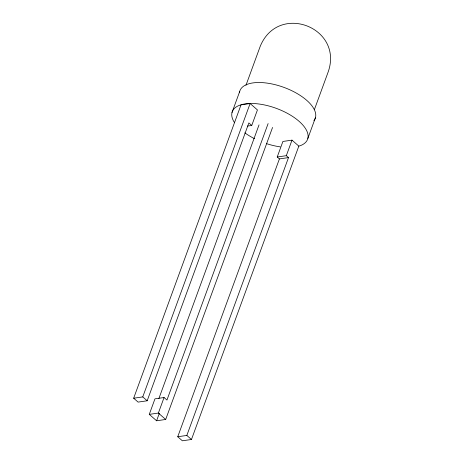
<?xml version="1.0" encoding="UTF-8"?>
<svg xmlns="http://www.w3.org/2000/svg" width="464" height="464" viewBox="0 0 464 464"><rect width="100%" height="100%" fill="white"/><g stroke="black" fill="none" stroke-linecap="round" stroke-linejoin="round"><path stroke-width="0.7" d="M232.012 112.503L239.679 91.547M245.978 85.26L260.252 46.261C278.458 1.984 344.526 27.712 327.909 72.68L314.372 109.661M251.749 125.466L248.861 122.937L147.187 400.78L138.092 402.097L133.661 398.222L241.019 104.847L250.113 103.53L257.433 109.927L251.749 125.466L247.55 126.069M133.661 398.222L142.755 396.906L250.113 103.53M272.554 127.449L165.689 419.462L156.594 420.778L149.275 414.375L154.959 398.843L164.059 397.526L166.947 400.055L268.122 123.569M158.845 398.651L259.028 124.886M149.275 414.375L158.369 413.064L164.059 397.526M156.594 420.778L159.338 413.291M279.415 158.908L177.741 436.752L186.835 435.435L288.509 157.598L279.415 158.908L277.223 156.994L282.907 141.456L292.001 140.145L298.828 146.108L300.492 145.603A40.107 18.27 20.1 0 0 294.756 117.908A40.107 18.27 20.1 0 0 242.602 104.359L239.354 105.351A40.107 18.27 20.1 0 0 234.442 122.554M277.223 156.994L286.317 155.678L292.001 140.145M177.741 436.752L182.375 440.8L191.47 439.483L298.828 146.108M307.835 138.452L315.508 117.496M286.317 155.678L288.509 157.598M142.755 396.906L147.187 400.78M186.835 435.435L191.47 439.483M158.369 413.064L165.689 419.462M280.244 146.868A40.107 18.27 20.1 0 1 266.632 143.666M254.579 138.719A40.107 18.27 20.1 0 1 244.818 132.855M239.465 92.736A40.107 18.27 20.1 0 1 284.594 87.632A40.107 18.27 20.1 0 1 313.89 120.715"/></g></svg>
